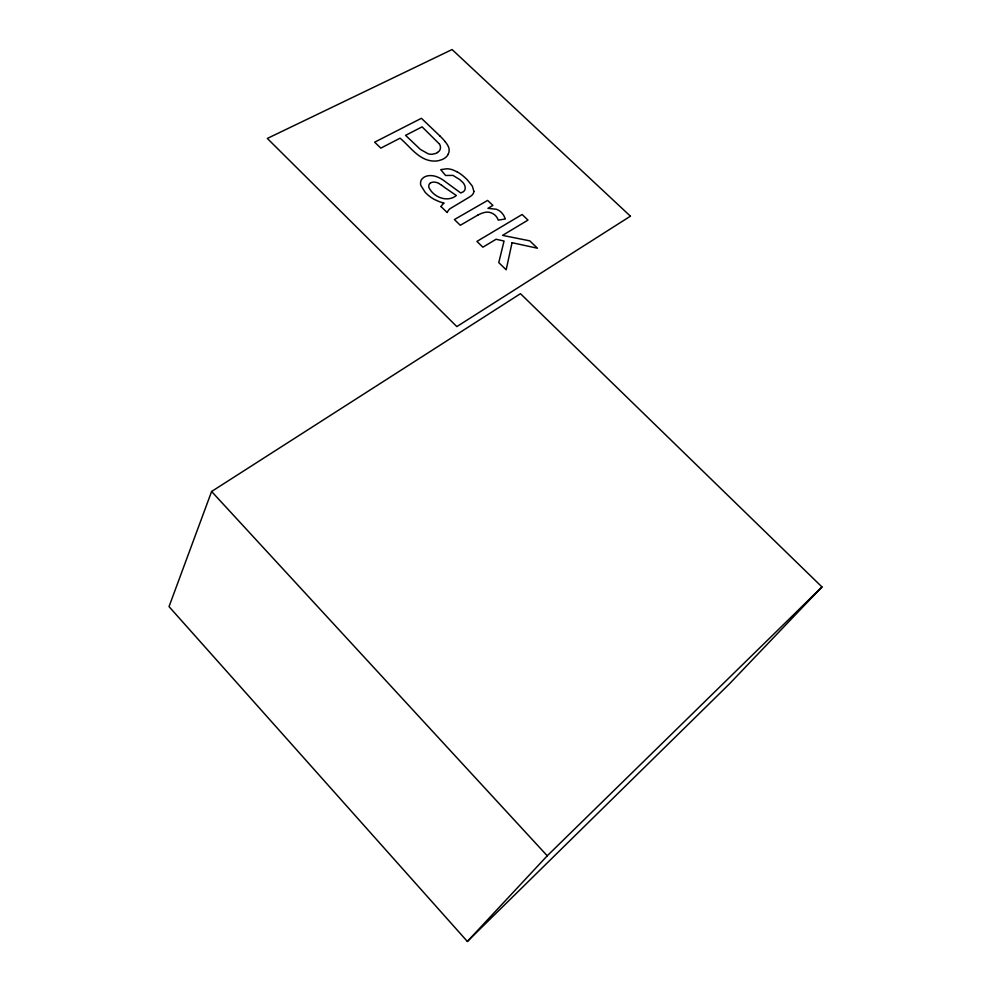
<?xml version="1.0" encoding="UTF-8"?>
<svg xmlns="http://www.w3.org/2000/svg" width="991" height="991" viewBox="0 0 991 991"><rect width="100%" height="100%" fill="white"/><g stroke="black" fill="none" stroke-linecap="round" stroke-linejoin="round"><path stroke-width="1.49" d="M473.871 191.387L472.335 186.122L467.281 179.792A50.863 35.391 24.5 0 0 465.683 178.244A33.706 23.313 24.8 0 0 456.851 171.629M211.603 491.486L169.027 606.616L467.356 941.45L729.748 683.567L821.973 586.932L520.461 293.695L211.603 491.486L547.243 855.803L467.356 941.45M547.243 855.803L821.973 586.932M437.551 152.527L437.229 152.738A17.603 11.892 23.9 0 1 435.867 153.407L432.175 154.262A10.331 6.999 24 0 1 428.186 153.816L420.419 149.443L405.579 135.358L422.092 126.848L439.137 143.769M461.546 192.613C467.579 190.792 465.299 183.843 461.31 181.056A30.758 21.306 24.7 0 0 459.774 179.594L452.961 175.395L445.591 175.481L440.722 169.647L446.47 168.817A15.831 10.876 24.9 0 1 448.96 168.953A13.948 9.576 24.9 0 1 453.011 169.981L456.801 171.703M438.802 183.446L441.528 185.168M460.778 193.01L445.851 182.059A44.768 31.303 24.2 0 0 442.519 179.644A20.96 14.531 24.5 0 0 436.486 176.658A14.122 9.761 24.5 0 0 430.23 175.593A13.985 9.675 24.5 0 0 424.557 176.968A16.859 11.657 24.5 0 0 423.541 177.562L421.98 178.987A12.895 8.919 24.4 0 0 420.605 182.109L420.556 183.694A13.267 9.179 24.4 0 0 420.841 185.391L425.151 192.266A31.378 21.579 24.8 0 0 426.91 194.038A26.509 18.272 24.7 0 0 434.021 199.265A22.459 15.497 24.7 0 0 435.086 199.798L438.617 201.359A39.417 27.017 24.7 0 0 444.117 203.13A18.544 12.957 25.4 0 0 441.057 206.611M439.818 135.878L421.423 118.301L374.66 142.171L380.804 148.13L400.067 138.195C409.655 146.197 418.091 159.179 431.63 160.914A20.316 13.75 24 0 0 438.74 160.629L441.912 159.625A25.952 17.553 23.9 0 0 443.819 158.684A21.183 14.332 24 0 0 448.254 154.237M441.094 206.636L447.226 212.582A19.275 13.478 25.7 0 1 449.803 208.828L468.718 197.482A63.994 43.616 23.9 0 0 470.391 196.429L471.877 195.277A13.639 9.377 25.2 0 0 473.933 191.399M445.281 141.725L442.643 138.728A91.147 63.052 22.7 0 0 439.818 135.878M448.155 154.187A17.169 11.619 24.1 0 0 448.873 147.944A21.084 14.283 24 0 0 445.219 141.75M439.385 143.732A11.235 7.606 24 0 1 437.452 152.441M441.54 185.168A62.941 44.446 24 0 1 444.724 187.547L456.356 195.5C447.387 202.858 433.55 197.221 428.979 187.621A7.494 5.19 24.5 0 1 428.781 186.63L428.793 185.726A7.21 4.992 24.5 0 1 430.329 183.162M430.255 183.1A7.606 5.265 24.5 0 1 438.827 183.409M512.05 242.696L506.178 269.8L498.77 262.603L504.047 241.036L496.07 239.265L482.877 247.193L476.931 241.408L522.121 214.502L527.98 220.101L502.548 235.375L529.764 240.85L537.456 248.221L512.05 242.696M630.425 216.187L456.826 326.596L267.322 138.443L452.082 49.55L630.425 216.187M477.823 215.109L460.307 225.279L454.411 219.556L487.634 200.417L492.886 205.459L487.931 208.333L496.231 209.237A9.637 6.677 26.5 0 1 501.099 212.185A15.026 10.43 26.4 0 1 504.109 216.187L505.336 219.011L498.188 220.101A12.499 8.696 26.3 0 0 495.141 215.233A8.832 6.132 26.4 0 0 485.355 212.297A33.781 23.623 26.9 0 0 477.848 215.134"/></g></svg>
